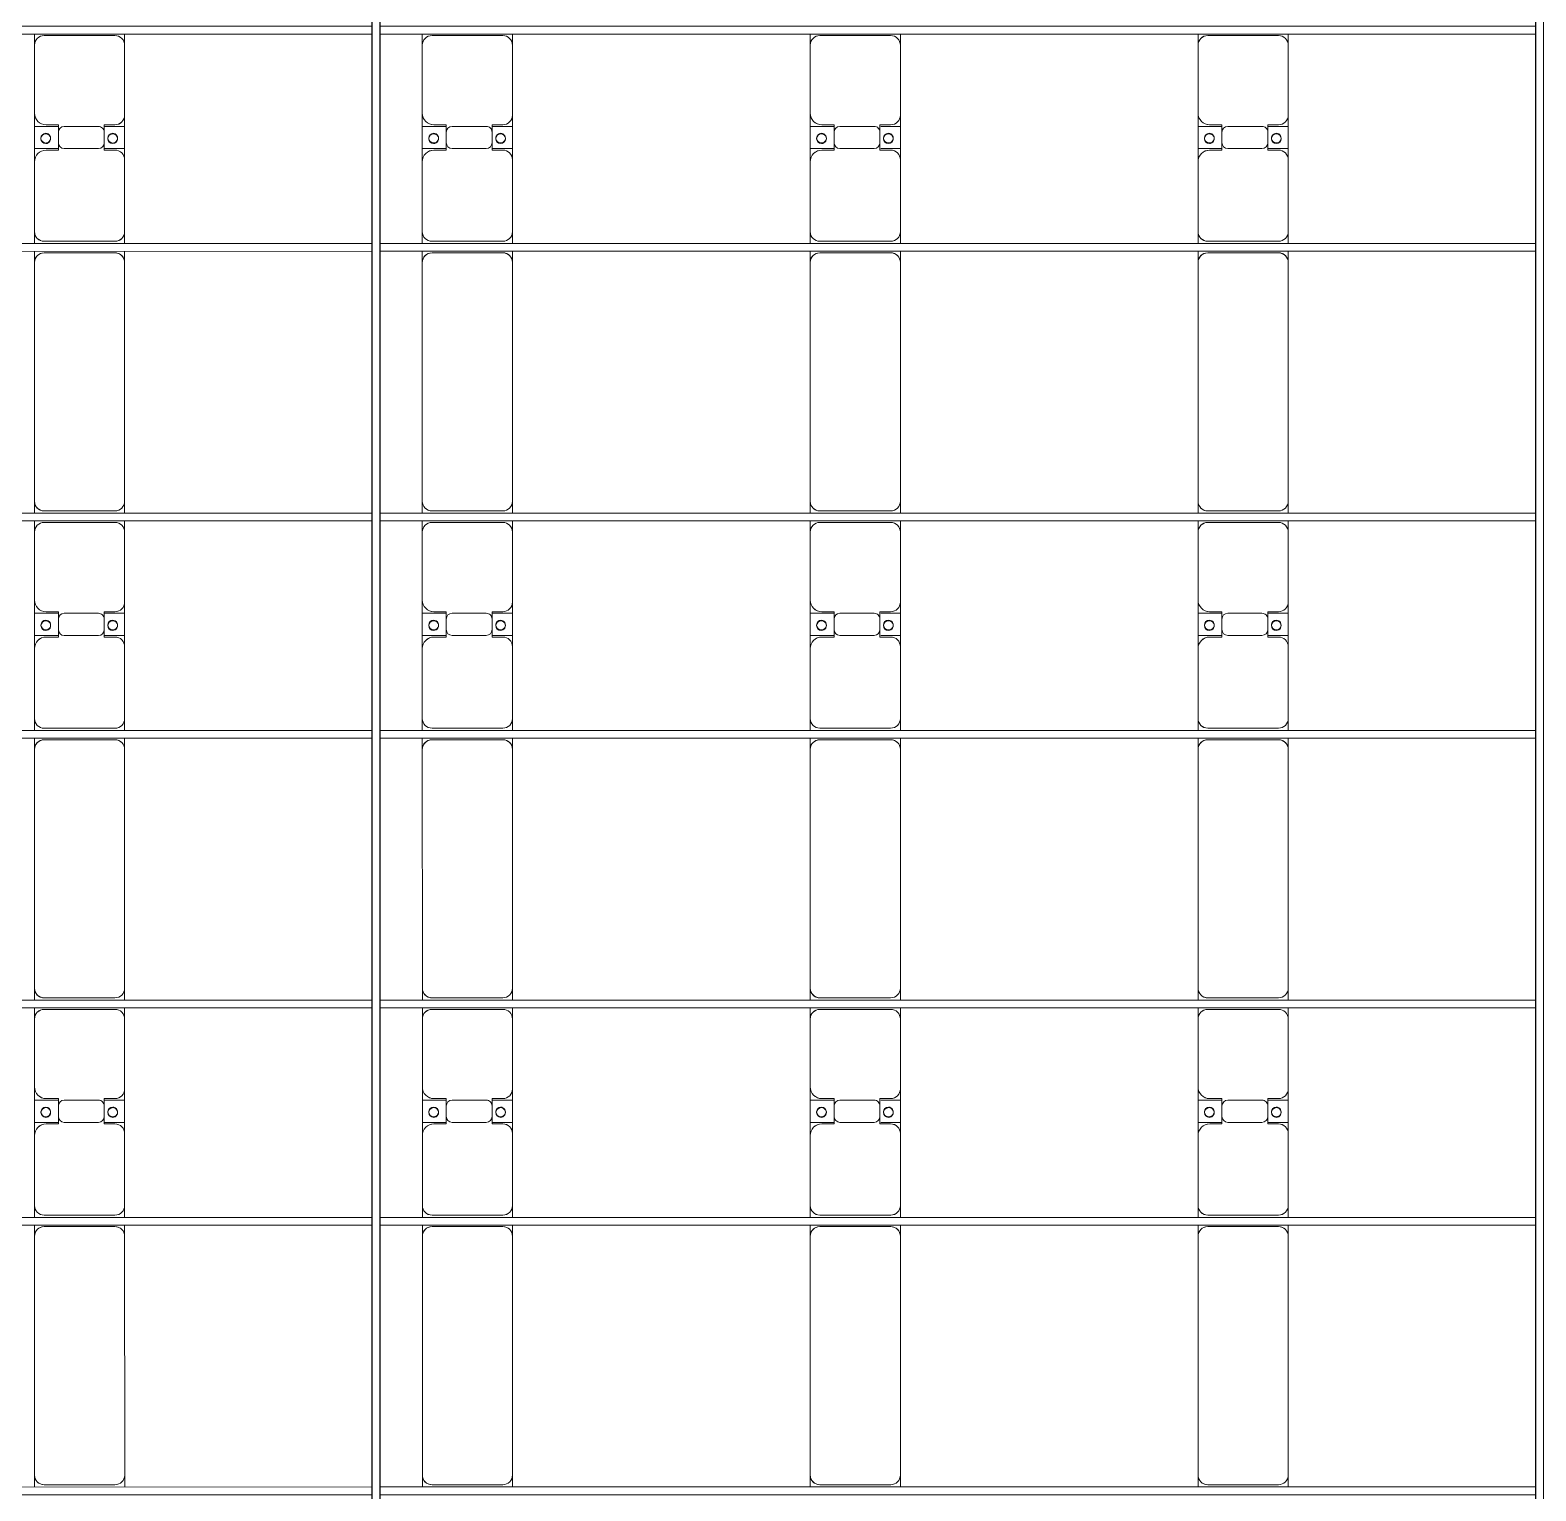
# Model space of a CAD drawing. Header units: millimetres. Extents: x -496478 to -186190, y -204059 to -87354.
# Drawn here: x -392996 to -385232, y -127423 to -119893 of the extents above; entities that cross this region are included whole.
import ezdxf

# ---------------------------------------------------------------- set-up
doc = ezdxf.new("R2010")
doc.units = ezdxf.units.MM
for name, color, linetype, lineweight in [('A-DETL-MBND', 5, 'Continuous', 9), ('A-GENM', 13, 'Continuous', 9), ('S-BEAM', 12, 'Continuous', 9)]:
    doc.layers.add(name, color=color, linetype=linetype, lineweight=lineweight)

# ---------------------------------------------------------------- blocks, each defined once
blk = doc.blocks.new('Dai phao do pin - DẢI PHAO ĐỠ PIN-V24-BỐ TRÍ KHUNG KẾT CẤU BÈ PIN 01')
at = {"layer": 'A-DETL-MBND', "color": 8}
for p, q in [((39478, 241.6), (39539.7, 241.6)), ((40770.3, 241.6), (39539.7, 241.6)), ((40770.3, 241.6), (40828, 241.6)), ((40868, 241.6), (40929.7, 241.6)), ((41289.7, 241.6), (40929.7, 241.6)), ((41289.7, 241.6), (41472.2, 241.6)), ((41357.8, 241.6), (41540.3, 241.6)), ((41357.8, 118.2), (41357.8, 241.6)), ((41472.2, 241.6), (41472.2, 118.2)), ((41890.3, 241.6), (41540.3, 241.6)), ((41890.3, 241.6), (41948, 241.6)), ((41988, 241.6), (42049.7, 241.6)), ((43280.3, 241.6), (42049.7, 241.6)), ((43280.3, 241.6), (43338, 241.6)), ((43378, 241.6), (43439.7, 241.6)), ((43799.7, 241.6), (43439.7, 241.6)), ((43799.7, 241.6), (43982.2, 241.6)), ((43867.8, 241.6), (44050.3, 241.6)), ((43867.8, 118.2), (43867.8, 241.6)), ((43982.2, 241.6), (43982.2, 118.2)), ((44400.3, 241.6), (44050.3, 241.6)), ((44400.3, 241.6), (44458, 241.6)), ((44498, 241.6), (44559.7, 241.6)), ((45790.3, 241.6), (44559.7, 241.6)), ((45790.3, 241.6), (45848, 241.6)), ((45888, 241.6), (45949.7, 241.6)), ((46309.7, 241.6), (45949.7, 241.6)), ((46309.7, 241.6), (46492.2, 241.6)), ((46377.8, 241.6), (46560.3, 241.6)), ((46377.8, 118.2), (46377.8, 241.6)), ((46492.2, 241.6), (46492.2, 118.2)), ((46910.3, 241.6), (46560.3, 241.6)), ((46910.3, 241.6), (46968, 241.6)), ((39489.7, 191.6), (39489.7, -173.4)), ((40820.3, -173.4), (40820.3, 191.6)), ((40879.7, 191.6), (40879.7, -173.4)), ((41349.7, 118.2), (41349.7, 181.6)), ((41480.3, 181.6), (41480.3, 118.2)), ((41940.3, -173.4), (41940.3, 191.6)), ((41999.7, 191.6), (41999.7, -173.4)), ((43330.3, -173.4), (43330.3, 191.6)), ((43389.7, 191.6), (43389.7, -173.4)), ((43859.7, 118.2), (43859.7, 181.6)), ((43990.3, 181.6), (43990.3, 118.2)), ((44450.3, -173.4), (44450.3, 191.6)), ((44509.7, 191.6), (44509.7, -173.4)), ((45840.3, -173.4), (45840.3, 191.6)), ((45899.7, 191.6), (45899.7, -173.4)), ((46369.7, 118.2), (46369.7, 181.6)), ((46500.3, 181.6), (46500.3, 118.2)), ((46960.3, -173.4), (46960.3, 191.6)), ((41442.2, 118.2), (41349.7, 118.2)), ((41357.8, 88.2), (41357.8, -88.2)), ((41480.3, 118.2), (41387.8, 118.2)), ((41472.2, -88.2), (41472.2, 88.2)), ((43952.2, 118.2), (43859.7, 118.2)), ((43867.8, 88.2), (43867.8, -88.2)), ((43990.3, 118.2), (43897.8, 118.2)), ((43982.2, -88.2), (43982.2, 88.2)), ((46462.2, 118.2), (46369.7, 118.2)), ((46377.8, 88.2), (46377.8, -88.2)), ((46500.3, 118.2), (46407.8, 118.2)), ((46492.2, -88.2), (46492.2, 88.2)), ((41349.7, -173.4), (41349.7, -118.2)), ((41349.7, -118.2), (41442.2, -118.2)), ((41357.8, -223.4), (41357.8, -118.2)), ((41387.8, -118.2), (41480.3, -118.2)), ((41472.2, -118.2), (41472.2, -223.4)), ((41480.3, -118.2), (41480.3, -173.4)), ((43859.7, -173.4), (43859.7, -118.2)), ((43859.7, -118.2), (43952.2, -118.2)), ((43867.8, -223.4), (43867.8, -118.2)), ((43897.8, -118.2), (43990.3, -118.2)), ((43982.2, -118.2), (43982.2, -223.4)), ((43990.3, -118.2), (43990.3, -173.4)), ((46369.7, -173.4), (46369.7, -118.2)), ((46369.7, -118.2), (46462.2, -118.2)), ((46377.8, -223.4), (46377.8, -118.2)), ((46407.8, -118.2), (46500.3, -118.2)), ((46492.2, -118.2), (46492.2, -223.4)), ((46500.3, -118.2), (46500.3, -173.4)), ((39539.7, -223.4), (39478, -223.4)), ((39539.7, -223.4), (40770.3, -223.4)), ((40828, -223.4), (40770.3, -223.4)), ((40929.7, -223.4), (40868, -223.4)), ((40929.7, -223.4), (41299.7, -223.4)), ((41472.2, -223.4), (41299.7, -223.4)), ((41530.3, -223.4), (41357.8, -223.4)), ((41530.3, -223.4), (41890.3, -223.4)), ((41948, -223.4), (41890.3, -223.4)), ((42049.7, -223.4), (41988, -223.4)), ((42049.7, -223.4), (43280.3, -223.4)), ((43338, -223.4), (43280.3, -223.4)), ((43439.7, -223.4), (43378, -223.4)), ((43439.7, -223.4), (43809.7, -223.4)), ((43982.2, -223.4), (43809.7, -223.4)), ((44040.3, -223.4), (43867.8, -223.4)), ((44040.3, -223.4), (44400.3, -223.4)), ((44458, -223.4), (44400.3, -223.4)), ((44559.7, -223.4), (44498, -223.4)), ((44559.7, -223.4), (45790.3, -223.4)), ((45848, -223.4), (45790.3, -223.4)), ((45949.7, -223.4), (45888, -223.4)), ((45949.7, -223.4), (46319.7, -223.4)), ((46492.2, -223.4), (46319.7, -223.4)), ((46550.3, -223.4), (46377.8, -223.4)), ((46550.3, -223.4), (46910.3, -223.4)), ((46968, -223.4), (46910.3, -223.4))]:
    blk.add_line(p, q, dxfattribs=at)
for centre, radius, start, end in [((39539.7, 191.6), 50, 90, 180), ((39539.7, 191.6), 50, 105, 180), ((40770.3, 191.6), 50, 0, 90), ((40770.3, 191.6), 50, 15, 90), ((40929.7, 191.6), 50, 90, 180), ((41289.7, 181.6), 60, 0, 90), ((41540.3, 181.6), 60, 90, 180), ((41890.3, 191.6), 50, 360, 90), ((42049.7, 191.6), 50, 90, 180), ((42049.7, 191.6), 50, 105, 180), ((43280.3, 191.6), 50, 0, 90), ((43280.3, 191.6), 50, 15, 90), ((43439.7, 191.6), 50, 90, 180), ((43799.7, 181.6), 60, 360, 90), ((44050.3, 181.6), 60, 90, 180), ((44400.3, 191.6), 50, 360, 90), ((44559.7, 191.6), 50, 90, 180), ((44559.7, 191.6), 50, 105, 180), ((45790.3, 191.6), 50, 0, 90), ((45790.3, 191.6), 50, 15, 90), ((45949.7, 191.6), 50, 90, 180), ((46309.7, 181.6), 60, 0, 90), ((46560.3, 181.6), 60, 90, 180), ((46910.3, 191.6), 50, 360, 90), ((40929.7, 191.6), 50, 135, 180), ((41289.7, 181.6), 60, 0, 45), ((41408.6, 183.2), 25, 0, 180), ((41408.6, 183.2), 25, 180, 0), ((41411.4, 183.2), 25, 0, 180), ((41411.4, 183.2), 25, 180, 360), ((41411.4, 183.2), 25, 180, 195), ((41540.3, 181.6), 60, 135, 180), ((41890.3, 191.6), 50, 360, 45), ((43439.7, 191.6), 50, 135, 180), ((43799.7, 181.6), 60, 360, 45), ((43918.6, 183.2), 25, 0, 180), ((43918.6, 183.2), 25, 180, 0), ((43921.4, 183.2), 25, 0, 180), ((43921.4, 183.2), 25, 180, 0), ((43921.4, 183.2), 25, 180, 195), ((44050.3, 181.6), 60, 135, 180), ((44400.3, 191.6), 50, 360, 45), ((45949.7, 191.6), 50, 135, 180), ((46309.7, 181.6), 60, 0, 45), ((46428.6, 183.2), 25, 0, 180), ((46428.6, 183.2), 25, 180, 0), ((46431.4, 183.2), 25, 0, 180), ((46431.4, 183.2), 25, 180, 0), ((46431.4, 183.2), 25, 180, 195), ((46560.3, 181.6), 60, 135, 180), ((46910.3, 191.6), 50, 360, 45), ((41387.8, 88.2), 30, 90, 180), ((41442.2, 88.2), 30, 0, 90), ((43897.8, 88.2), 30, 90, 180), ((43952.2, 88.2), 30, 360, 90), ((46407.8, 88.2), 30, 90, 180), ((46462.2, 88.2), 30, 360, 90), ((41387.8, -88.2), 30, 180, 270), ((41408.6, -161.8), 25, 0, 180), ((41411.4, -161.8), 25, 0, 180), ((41411.4, -161.8), 25, 120, 180), ((41411.4, -161.8), 25, 75, 105), ((41408.6, -161.8), 25, 75, 90), ((41408.6, -161.8), 25, 30, 45), ((41442.2, -88.2), 30, 270, 0), ((43897.8, -88.2), 30, 180, 270), ((43918.6, -161.8), 25, 0, 180), ((43921.4, -161.8), 25, 0, 180), ((43921.4, -161.8), 25, 120, 180), ((43921.4, -161.8), 25, 75, 105), ((43918.6, -161.8), 25, 75, 90), ((43918.6, -161.8), 25, 33.08688, 45), ((43952.2, -88.2), 30, 270, 0), ((46407.8, -88.2), 30, 180, 270), ((46428.6, -161.8), 25, 0, 180), ((46431.4, -161.8), 25, 0, 180), ((46431.4, -161.8), 25, 120, 180), ((46431.4, -161.8), 25, 75, 105), ((46428.6, -161.8), 25, 75, 90), ((46428.6, -161.8), 25, 30, 45), ((46462.2, -88.2), 30, 270, 0), ((39539.7, -173.4), 50, 180, 270), ((39539.7, -173.4), 50, 180, 270), ((40770.3, -173.4), 50, 270, 0), ((40770.3, -173.4), 50, 285, 0), ((40929.7, -173.4), 50, 180, 270), ((40929.7, -173.4), 50, 180, 225), ((41299.7, -173.4), 50, 270, 360), ((41299.7, -173.4), 50, 315, 360), ((41408.6, -161.8), 25, 180, 0), ((41411.4, -161.8), 25, 180, 0), ((41408.6, -161.8), 25, 0, 15), ((41530.3, -173.4), 50, 180, 270), ((41530.3, -173.4), 50, 180, 225), ((41890.3, -173.4), 50, 270, 0), ((41890.3, -173.4), 50, 315, 0), ((42049.7, -173.4), 50, 180, 270), ((42049.7, -173.4), 50, 180, 270), ((43280.3, -173.4), 50, 270, 360), ((43280.3, -173.4), 50, 285, 0), ((43439.7, -173.4), 50, 180, 270), ((43439.7, -173.4), 50, 180, 225), ((43809.7, -173.4), 50, 270, 0), ((43809.7, -173.4), 50, 315, 0), ((43918.6, -161.8), 25, 180, 0), ((43921.4, -161.8), 25, 180, 0), ((43918.6, -161.8), 25, 0, 15), ((44040.3, -173.4), 50, 180, 270), ((44040.3, -173.4), 50, 180, 225), ((44400.3, -173.4), 50, 270, 0), ((44400.3, -173.4), 50, 315, 360), ((44559.7, -173.4), 50, 180, 270), ((44559.7, -173.4), 50, 180, 270), ((45790.3, -173.4), 50, 270, 0), ((45790.3, -173.4), 50, 285, 0), ((45949.7, -173.4), 50, 180, 270), ((45949.7, -173.4), 50, 180, 225), ((46319.7, -173.4), 50, 270, 0), ((46319.7, -173.4), 50, 315, 0), ((46428.6, -161.8), 25, 180, 360), ((46431.4, -161.8), 25, 180, 0), ((46428.6, -161.8), 25, 0, 15), ((46550.3, -173.4), 50, 180, 270), ((46550.3, -173.4), 50, 180, 225), ((46910.3, -173.4), 50, 270, 0), ((46910.3, -173.4), 50, 315, 0)]:
    blk.add_arc(centre, radius, start, end, dxfattribs=at)
blk = doc.blocks.new('Dai phao do pin - DẢI PHAO ĐỠ PIN-V25-BỐ TRÍ KHUNG KẾT CẤU BÈ PIN 01')
at = {"layer": 'A-DETL-MBND', "color": 8}
for p, q in [((39478, 241.6), (39539.7, 241.6)), ((40770.3, 241.6), (39539.7, 241.6)), ((40770.3, 241.6), (40828, 241.6)), ((40868, 241.6), (40929.7, 241.6)), ((41289.7, 241.6), (40929.7, 241.6)), ((41289.7, 241.6), (41472.2, 241.6)), ((41357.8, 241.6), (41540.3, 241.6)), ((41357.8, 118.2), (41357.8, 241.6)), ((41472.2, 241.6), (41472.2, 118.2)), ((41890.3, 241.6), (41540.3, 241.6)), ((41890.3, 241.6), (41948, 241.6)), ((41988, 241.6), (42049.7, 241.6)), ((43280.3, 241.6), (42049.7, 241.6)), ((43280.3, 241.6), (43338, 241.6)), ((43378, 241.6), (43439.7, 241.6)), ((43799.7, 241.6), (43439.7, 241.6)), ((43799.7, 241.6), (43982.2, 241.6)), ((43867.8, 241.6), (44050.3, 241.6)), ((43867.8, 118.2), (43867.8, 241.6)), ((43982.2, 241.6), (43982.2, 118.2)), ((44400.3, 241.6), (44050.3, 241.6)), ((44400.3, 241.6), (44458, 241.6)), ((44498, 241.6), (44559.7, 241.6)), ((45790.3, 241.6), (44559.7, 241.6)), ((45790.3, 241.6), (45848, 241.6)), ((45888, 241.6), (45949.7, 241.6)), ((46309.7, 241.6), (45949.7, 241.6)), ((46309.7, 241.6), (46492.2, 241.6)), ((46377.8, 241.6), (46560.3, 241.6)), ((46377.8, 118.2), (46377.8, 241.6)), ((46492.2, 241.6), (46492.2, 118.2)), ((46910.3, 241.6), (46560.3, 241.6)), ((46910.3, 241.6), (46968, 241.6)), ((39489.7, 191.6), (39489.7, -173.4)), ((40820.3, -173.4), (40820.3, 191.6)), ((40879.7, 191.6), (40879.7, -173.4)), ((41349.7, 118.2), (41349.7, 181.6)), ((41480.3, 181.6), (41480.3, 118.2)), ((41940.3, -173.4), (41940.3, 191.6)), ((41999.7, 191.6), (41999.7, -173.4)), ((43330.3, -173.4), (43330.3, 191.6)), ((43389.7, 191.6), (43389.7, -173.4)), ((43859.7, 118.2), (43859.7, 181.6)), ((43990.3, 181.6), (43990.3, 118.2)), ((44450.3, -173.4), (44450.3, 191.6)), ((44509.7, 191.6), (44509.7, -173.4)), ((45840.3, -173.4), (45840.3, 191.6)), ((45899.7, 191.6), (45899.7, -173.4)), ((46369.7, 118.2), (46369.7, 181.6)), ((46500.3, 181.6), (46500.3, 118.2)), ((46960.3, -173.4), (46960.3, 191.6)), ((41442.2, 118.2), (41349.7, 118.2)), ((41357.8, 88.2), (41357.8, -88.2)), ((41480.3, 118.2), (41387.8, 118.2)), ((41472.2, -88.2), (41472.2, 88.2)), ((43952.2, 118.2), (43859.7, 118.2)), ((43867.8, 88.2), (43867.8, -88.2)), ((43990.3, 118.2), (43897.8, 118.2)), ((43982.2, -88.2), (43982.2, 88.2)), ((46462.2, 118.2), (46369.7, 118.2)), ((46377.8, 88.2), (46377.8, -88.2)), ((46500.3, 118.2), (46407.8, 118.2)), ((46492.2, -88.2), (46492.2, 88.2)), ((41349.7, -173.4), (41349.7, -118.2)), ((41349.7, -118.2), (41442.2, -118.2)), ((41357.8, -223.4), (41357.8, -118.2)), ((41387.8, -118.2), (41480.3, -118.2)), ((41472.2, -118.2), (41472.2, -223.4)), ((41480.3, -118.2), (41480.3, -173.4)), ((43859.7, -173.4), (43859.7, -118.2)), ((43859.7, -118.2), (43952.2, -118.2)), ((43867.8, -223.4), (43867.8, -118.2)), ((43897.8, -118.2), (43990.3, -118.2)), ((43982.2, -118.2), (43982.2, -223.4)), ((43990.3, -118.2), (43990.3, -173.4)), ((46369.7, -173.4), (46369.7, -118.2)), ((46369.7, -118.2), (46462.2, -118.2)), ((46377.8, -223.4), (46377.8, -118.2)), ((46407.8, -118.2), (46500.3, -118.2)), ((46492.2, -118.2), (46492.2, -223.4)), ((46500.3, -118.2), (46500.3, -173.4)), ((39539.7, -223.4), (39478, -223.4)), ((39539.7, -223.4), (40770.3, -223.4)), ((40828, -223.4), (40770.3, -223.4)), ((40929.7, -223.4), (40868, -223.4)), ((40929.7, -223.4), (41299.7, -223.4)), ((41472.2, -223.4), (41299.7, -223.4)), ((41530.3, -223.4), (41357.8, -223.4)), ((41530.3, -223.4), (41890.3, -223.4)), ((41948, -223.4), (41890.3, -223.4)), ((42049.7, -223.4), (41988, -223.4)), ((42049.7, -223.4), (43280.3, -223.4)), ((43338, -223.4), (43280.3, -223.4)), ((43439.7, -223.4), (43378, -223.4)), ((43439.7, -223.4), (43809.7, -223.4)), ((43982.2, -223.4), (43809.7, -223.4)), ((44040.3, -223.4), (43867.8, -223.4)), ((44040.3, -223.4), (44400.3, -223.4)), ((44458, -223.4), (44400.3, -223.4)), ((44559.7, -223.4), (44498, -223.4)), ((44559.7, -223.4), (45790.3, -223.4)), ((45848, -223.4), (45790.3, -223.4)), ((45949.7, -223.4), (45888, -223.4)), ((45949.7, -223.4), (46319.7, -223.4)), ((46492.2, -223.4), (46319.7, -223.4)), ((46550.3, -223.4), (46377.8, -223.4)), ((46550.3, -223.4), (46910.3, -223.4)), ((46968, -223.4), (46910.3, -223.4))]:
    blk.add_line(p, q, dxfattribs=at)
for centre, radius, start, end in [((39539.7, 191.6), 50, 90, 180), ((39539.7, 191.6), 50, 105, 180), ((40770.3, 191.6), 50, 0, 90), ((40770.3, 191.6), 50, 15, 90), ((40929.7, 191.6), 50, 90, 180), ((41289.7, 181.6), 60, 0, 90), ((41540.3, 181.6), 60, 90, 180), ((41890.3, 191.6), 50, 360, 90), ((42049.7, 191.6), 50, 90, 180), ((42049.7, 191.6), 50, 105, 180), ((43280.3, 191.6), 50, 0, 90), ((43280.3, 191.6), 50, 15, 90), ((43439.7, 191.6), 50, 90, 180), ((43799.7, 181.6), 60, 360, 90), ((44050.3, 181.6), 60, 90, 180), ((44400.3, 191.6), 50, 360, 90), ((44559.7, 191.6), 50, 90, 180), ((44559.7, 191.6), 50, 105, 180), ((45790.3, 191.6), 50, 0, 90), ((45790.3, 191.6), 50, 15, 90), ((45949.7, 191.6), 50, 90, 180), ((46309.7, 181.6), 60, 0, 90), ((46560.3, 181.6), 60, 90, 180), ((46910.3, 191.6), 50, 360, 90), ((40929.7, 191.6), 50, 135, 180), ((41289.7, 181.6), 60, 0, 45), ((41408.6, 183.2), 25, 0, 180), ((41408.6, 183.2), 25, 180, 0), ((41411.4, 183.2), 25, 0, 180), ((41411.4, 183.2), 25, 180, 360), ((41411.4, 183.2), 25, 180, 195), ((41540.3, 181.6), 60, 135, 180), ((41890.3, 191.6), 50, 360, 45), ((43439.7, 191.6), 50, 135, 180), ((43799.7, 181.6), 60, 360, 45), ((43918.6, 183.2), 25, 0, 180), ((43918.6, 183.2), 25, 180, 0), ((43921.4, 183.2), 25, 0, 180), ((43921.4, 183.2), 25, 180, 0), ((43921.4, 183.2), 25, 180, 195), ((44050.3, 181.6), 60, 135, 180), ((44400.3, 191.6), 50, 360, 45), ((45949.7, 191.6), 50, 135, 180), ((46309.7, 181.6), 60, 0, 45), ((46428.6, 183.2), 25, 0, 180), ((46428.6, 183.2), 25, 180, 0), ((46431.4, 183.2), 25, 0, 180), ((46431.4, 183.2), 25, 180, 0), ((46431.4, 183.2), 25, 180, 195), ((46560.3, 181.6), 60, 135, 180), ((46910.3, 191.6), 50, 360, 45), ((41387.8, 88.2), 30, 90, 180), ((41442.2, 88.2), 30, 0, 90), ((43897.8, 88.2), 30, 90, 180), ((43952.2, 88.2), 30, 360, 90), ((46407.8, 88.2), 30, 90, 180), ((46462.2, 88.2), 30, 360, 90), ((41387.8, -88.2), 30, 180, 270), ((41408.6, -161.8), 25, 0, 180), ((41411.4, -161.8), 25, 0, 180), ((41411.4, -161.8), 25, 120, 180), ((41411.4, -161.8), 25, 75, 105), ((41408.6, -161.8), 25, 75, 90), ((41408.6, -161.8), 25, 30, 45), ((41442.2, -88.2), 30, 270, 0), ((43897.8, -88.2), 30, 180, 270), ((43918.6, -161.8), 25, 0, 180), ((43921.4, -161.8), 25, 0, 180), ((43921.4, -161.8), 25, 120, 180), ((43921.4, -161.8), 25, 75, 105), ((43918.6, -161.8), 25, 75, 90), ((43918.6, -161.8), 25, 33.18686, 45), ((43952.2, -88.2), 30, 270, 0), ((46407.8, -88.2), 30, 180, 270), ((46428.6, -161.8), 25, 0, 180), ((46431.4, -161.8), 25, 0, 180), ((46431.4, -161.8), 25, 120, 180), ((46431.4, -161.8), 25, 75, 105), ((46428.6, -161.8), 25, 75, 90), ((46428.6, -161.8), 25, 30, 45), ((46462.2, -88.2), 30, 270, 0), ((39539.7, -173.4), 50, 180, 270), ((39539.7, -173.4), 50, 180, 270), ((40770.3, -173.4), 50, 270, 0), ((40770.3, -173.4), 50, 285, 0), ((40929.7, -173.4), 50, 180, 270), ((40929.7, -173.4), 50, 180, 225), ((41299.7, -173.4), 50, 270, 360), ((41299.7, -173.4), 50, 315, 360), ((41408.6, -161.8), 25, 180, 0), ((41411.4, -161.8), 25, 180, 0), ((41408.6, -161.8), 25, 0, 15), ((41530.3, -173.4), 50, 180, 270), ((41530.3, -173.4), 50, 180, 225), ((41890.3, -173.4), 50, 270, 0), ((41890.3, -173.4), 50, 315, 0), ((42049.7, -173.4), 50, 180, 270), ((42049.7, -173.4), 50, 180, 270), ((43280.3, -173.4), 50, 270, 360), ((43280.3, -173.4), 50, 285, 0), ((43439.7, -173.4), 50, 180, 270), ((43439.7, -173.4), 50, 180, 225), ((43809.7, -173.4), 50, 270, 0), ((43809.7, -173.4), 50, 315, 0), ((43918.6, -161.8), 25, 180, 0), ((43921.4, -161.8), 25, 180, 0), ((43918.6, -161.8), 25, 0, 15), ((44040.3, -173.4), 50, 180, 270), ((44040.3, -173.4), 50, 180, 225), ((44400.3, -173.4), 50, 270, 0), ((44400.3, -173.4), 50, 315, 360), ((44559.7, -173.4), 50, 180, 270), ((44559.7, -173.4), 50, 180, 270), ((45790.3, -173.4), 50, 270, 0), ((45790.3, -173.4), 50, 285, 0), ((45949.7, -173.4), 50, 180, 270), ((45949.7, -173.4), 50, 180, 225), ((46319.7, -173.4), 50, 270, 0), ((46319.7, -173.4), 50, 315, 0), ((46428.6, -161.8), 25, 180, 360), ((46431.4, -161.8), 25, 180, 0), ((46428.6, -161.8), 25, 0, 15), ((46550.3, -173.4), 50, 180, 270), ((46550.3, -173.4), 50, 180, 225), ((46910.3, -173.4), 50, 270, 0), ((46910.3, -173.4), 50, 315, 0)]:
    blk.add_arc(centre, radius, start, end, dxfattribs=at)
blk = doc.blocks.new('Dai phao do pin - DẢI PHAO ĐỠ PIN-V26-BỐ TRÍ KHUNG KẾT CẤU BÈ PIN 01')
at = {"layer": 'A-DETL-MBND', "color": 8}
for p, q in [((39478, 241.6), (39539.7, 241.6)), ((40770.3, 241.6), (39539.7, 241.6)), ((40770.3, 241.6), (40828, 241.6)), ((40868, 241.6), (40929.7, 241.6)), ((41289.7, 241.6), (40929.7, 241.6)), ((41289.7, 241.6), (41472.2, 241.6)), ((41357.8, 241.6), (41540.3, 241.6)), ((41357.8, 118.2), (41357.8, 241.6)), ((41472.2, 241.6), (41472.2, 118.2)), ((41890.3, 241.6), (41540.3, 241.6)), ((41890.3, 241.6), (41948, 241.6)), ((41988, 241.6), (42049.7, 241.6)), ((43280.3, 241.6), (42049.7, 241.6)), ((43280.3, 241.6), (43338, 241.6)), ((43378, 241.6), (43439.7, 241.6)), ((43799.7, 241.6), (43439.7, 241.6)), ((43799.7, 241.6), (43982.2, 241.6)), ((43867.8, 241.6), (44050.3, 241.6)), ((43867.8, 118.2), (43867.8, 241.6)), ((43982.2, 241.6), (43982.2, 118.2)), ((44400.3, 241.6), (44050.3, 241.6)), ((44400.3, 241.6), (44458, 241.6)), ((44498, 241.6), (44559.7, 241.6)), ((45790.3, 241.6), (44559.7, 241.6)), ((45790.3, 241.6), (45848, 241.6)), ((45888, 241.6), (45949.7, 241.6)), ((46309.7, 241.6), (45949.7, 241.6)), ((46309.7, 241.6), (46492.2, 241.6)), ((46377.8, 241.6), (46560.3, 241.6)), ((46377.8, 118.2), (46377.8, 241.6)), ((46492.2, 241.6), (46492.2, 118.2)), ((46910.3, 241.6), (46560.3, 241.6)), ((46910.3, 241.6), (46968, 241.6)), ((39489.7, 191.6), (39489.7, -173.4)), ((40820.3, -173.4), (40820.3, 191.6)), ((40879.7, 191.6), (40879.7, -173.4)), ((41349.7, 118.2), (41349.7, 181.6)), ((41480.3, 181.6), (41480.3, 118.2)), ((41940.3, -173.4), (41940.3, 191.6)), ((41999.7, 191.6), (41999.7, -173.4)), ((43330.3, -173.4), (43330.3, 191.6)), ((43389.7, 191.6), (43389.7, -173.4)), ((43859.7, 118.2), (43859.7, 181.6)), ((43990.3, 181.6), (43990.3, 118.2)), ((44450.3, -173.4), (44450.3, 191.6)), ((44509.7, 191.6), (44509.7, -173.4)), ((45840.3, -173.4), (45840.3, 191.6)), ((45899.7, 191.6), (45899.7, -173.4)), ((46369.7, 118.2), (46369.7, 181.6)), ((46500.3, 181.6), (46500.3, 118.2)), ((46960.3, -173.4), (46960.3, 191.6)), ((41442.2, 118.2), (41349.7, 118.2)), ((41357.8, 88.2), (41357.8, -88.2)), ((41480.3, 118.2), (41387.8, 118.2)), ((41472.2, -88.2), (41472.2, 88.2)), ((43952.2, 118.2), (43859.7, 118.2)), ((43867.8, 88.2), (43867.8, -88.2)), ((43990.3, 118.2), (43897.8, 118.2)), ((43982.2, -88.2), (43982.2, 88.2)), ((46462.2, 118.2), (46369.7, 118.2)), ((46377.8, 88.2), (46377.8, -88.2)), ((46500.3, 118.2), (46407.8, 118.2)), ((46492.2, -88.2), (46492.2, 88.2)), ((41349.7, -173.4), (41349.7, -118.2)), ((41349.7, -118.2), (41442.2, -118.2)), ((41357.8, -223.4), (41357.8, -122.5)), ((41387.8, -118.2), (41480.3, -118.2)), ((41472.2, -122.5), (41472.2, -223.4)), ((41480.3, -118.2), (41480.3, -173.4)), ((43859.7, -173.4), (43859.7, -118.2)), ((43859.7, -118.2), (43952.2, -118.2)), ((43867.8, -223.4), (43867.8, -122.5)), ((43897.8, -118.2), (43990.3, -118.2)), ((43982.2, -122.5), (43982.2, -223.4)), ((43990.3, -118.2), (43990.3, -173.4)), ((46369.7, -173.4), (46369.7, -118.2)), ((46369.7, -118.2), (46462.2, -118.2)), ((46377.8, -223.4), (46377.8, -122.5)), ((46407.8, -118.2), (46500.3, -118.2)), ((46492.2, -122.5), (46492.2, -223.4)), ((46500.3, -118.2), (46500.3, -173.4)), ((39539.7, -223.4), (39478, -223.4)), ((39539.7, -223.4), (40770.3, -223.4)), ((40828, -223.4), (40770.3, -223.4)), ((40929.7, -223.4), (40868, -223.4)), ((40929.7, -223.4), (41299.7, -223.4)), ((41472.2, -223.4), (41299.7, -223.4)), ((41530.3, -223.4), (41357.8, -223.4)), ((41530.3, -223.4), (41890.3, -223.4)), ((41948, -223.4), (41890.3, -223.4)), ((42049.7, -223.4), (41988, -223.4)), ((42049.7, -223.4), (43280.3, -223.4)), ((43338, -223.4), (43280.3, -223.4)), ((43439.7, -223.4), (43378, -223.4)), ((43439.7, -223.4), (43809.7, -223.4)), ((43982.2, -223.4), (43809.7, -223.4)), ((44040.3, -223.4), (43867.8, -223.4)), ((44040.3, -223.4), (44400.3, -223.4)), ((44458, -223.4), (44400.3, -223.4)), ((44559.7, -223.4), (44498, -223.4)), ((44559.7, -223.4), (45790.3, -223.4)), ((45848, -223.4), (45790.3, -223.4)), ((45949.7, -223.4), (45888, -223.4)), ((45949.7, -223.4), (46319.7, -223.4)), ((46492.2, -223.4), (46319.7, -223.4)), ((46550.3, -223.4), (46377.8, -223.4)), ((46550.3, -223.4), (46910.3, -223.4)), ((46968, -223.4), (46910.3, -223.4))]:
    blk.add_line(p, q, dxfattribs=at)
for centre, radius, start, end in [((39539.7, 191.6), 50, 90, 180), ((39539.7, 191.6), 50, 105, 180), ((40770.3, 191.6), 50, 0, 90), ((40770.3, 191.6), 50, 15, 90), ((40929.7, 191.6), 50, 90, 180), ((41289.7, 181.6), 60, 0, 90), ((41540.3, 181.6), 60, 90, 180), ((41890.3, 191.6), 50, 360, 90), ((42049.7, 191.6), 50, 90, 180), ((42049.7, 191.6), 50, 105, 180), ((43280.3, 191.6), 50, 0, 90), ((43280.3, 191.6), 50, 15, 90), ((43439.7, 191.6), 50, 90, 180), ((43799.7, 181.6), 60, 360, 90), ((44050.3, 181.6), 60, 90, 180), ((44400.3, 191.6), 50, 360, 90), ((44559.7, 191.6), 50, 90, 180), ((44559.7, 191.6), 50, 105, 180), ((45790.3, 191.6), 50, 0, 90), ((45790.3, 191.6), 50, 15, 90), ((45949.7, 191.6), 50, 90, 180), ((46309.7, 181.6), 60, 0, 90), ((46560.3, 181.6), 60, 90, 180), ((46910.3, 191.6), 50, 360, 90), ((40929.7, 191.6), 50, 135, 180), ((41289.7, 181.6), 60, 0, 45), ((41408.6, 183.2), 25, 0, 180), ((41408.6, 183.2), 25, 180, 0), ((41411.4, 183.2), 25, 0, 180), ((41411.4, 183.2), 25, 180, 360), ((41411.4, 183.2), 25, 180, 195), ((41540.3, 181.6), 60, 135, 180), ((41890.3, 191.6), 50, 360, 45), ((43439.7, 191.6), 50, 135, 180), ((43799.7, 181.6), 60, 360, 45), ((43918.6, 183.2), 25, 0, 180), ((43918.6, 183.2), 25, 180, 0), ((43921.4, 183.2), 25, 0, 180), ((43921.4, 183.2), 25, 180, 0), ((43921.4, 183.2), 25, 180, 195), ((44050.3, 181.6), 60, 135, 180), ((44400.3, 191.6), 50, 360, 45), ((45949.7, 191.6), 50, 135, 180), ((46309.7, 181.6), 60, 0, 45), ((46428.6, 183.2), 25, 0, 180), ((46428.6, 183.2), 25, 180, 0), ((46431.4, 183.2), 25, 0, 180), ((46431.4, 183.2), 25, 180, 0), ((46431.4, 183.2), 25, 180, 195), ((46560.3, 181.6), 60, 135, 180), ((46910.3, 191.6), 50, 360, 45), ((41387.8, 88.2), 30, 90, 180), ((41442.2, 88.2), 30, 0, 90), ((43897.8, 88.2), 30, 90, 180), ((43952.2, 88.2), 30, 360, 90), ((46407.8, 88.2), 30, 90, 180), ((46462.2, 88.2), 30, 360, 90), ((41387.8, -88.2), 30, 180, 270), ((41408.6, -161.8), 25, 0, 180), ((41411.4, -161.8), 25, 0, 180), ((41411.4, -161.8), 25, 120, 180), ((41411.4, -161.8), 25, 75, 105), ((41408.6, -161.8), 25, 75, 90), ((41408.6, -161.8), 25, 30, 45), ((41442.2, -88.2), 30, 270, 0), ((43897.8, -88.2), 30, 180, 270), ((43918.6, -161.8), 25, 0, 180), ((43921.4, -161.8), 25, 0, 180), ((43921.4, -161.8), 25, 120, 180), ((43921.4, -161.8), 25, 75, 105), ((43918.6, -161.8), 25, 75, 90), ((43918.6, -161.8), 25, 33.28684, 45), ((43952.2, -88.2), 30, 270, 0), ((46407.8, -88.2), 30, 180, 270), ((46428.6, -161.8), 25, 0, 180), ((46431.4, -161.8), 25, 0, 180), ((46431.4, -161.8), 25, 120, 180), ((46431.4, -161.8), 25, 75, 105), ((46428.6, -161.8), 25, 75, 90), ((46428.6, -161.8), 25, 30, 45), ((46462.2, -88.2), 30, 270, 0), ((39539.7, -173.4), 50, 180, 270), ((39539.7, -173.4), 50, 180, 270), ((40770.3, -173.4), 50, 270, 0), ((40770.3, -173.4), 50, 285, 0), ((40929.7, -173.4), 50, 180, 270), ((40929.7, -173.4), 50, 180, 225), ((41299.7, -173.4), 50, 270, 360), ((41299.7, -173.4), 50, 315, 360), ((41408.6, -161.8), 25, 180, 0), ((41411.4, -161.8), 25, 180, 0), ((41408.6, -161.8), 25, 0, 15), ((41530.3, -173.4), 50, 180, 270), ((41530.3, -173.4), 50, 180, 225), ((41890.3, -173.4), 50, 270, 0), ((41890.3, -173.4), 50, 315, 0), ((42049.7, -173.4), 50, 180, 270), ((42049.7, -173.4), 50, 180, 270), ((43280.3, -173.4), 50, 270, 360), ((43280.3, -173.4), 50, 285, 0), ((43439.7, -173.4), 50, 180, 270), ((43439.7, -173.4), 50, 180, 225), ((43809.7, -173.4), 50, 270, 0), ((43809.7, -173.4), 50, 315, 0), ((43918.6, -161.8), 25, 180, 0), ((43921.4, -161.8), 25, 180, 0), ((43918.6, -161.8), 25, 0, 15), ((44040.3, -173.4), 50, 180, 270), ((44040.3, -173.4), 50, 180, 225), ((44400.3, -173.4), 50, 270, 0), ((44400.3, -173.4), 50, 315, 360), ((44559.7, -173.4), 50, 180, 270), ((44559.7, -173.4), 50, 180, 270), ((45790.3, -173.4), 50, 270, 0), ((45790.3, -173.4), 50, 285, 0), ((45949.7, -173.4), 50, 180, 270), ((45949.7, -173.4), 50, 180, 225), ((46319.7, -173.4), 50, 270, 0), ((46319.7, -173.4), 50, 315, 0), ((46428.6, -161.8), 25, 180, 360), ((46431.4, -161.8), 25, 180, 0), ((46428.6, -161.8), 25, 0, 15), ((46550.3, -173.4), 50, 180, 270), ((46550.3, -173.4), 50, 180, 225), ((46910.3, -173.4), 50, 270, 0), ((46910.3, -173.4), 50, 315, 0)]:
    blk.add_arc(centre, radius, start, end, dxfattribs=at)
blk = doc.blocks.new('Dai phao do pin - DẢI PHAO ĐỠ PIN-V27-BỐ TRÍ KHUNG KẾT CẤU BÈ PIN 01')
at = {"layer": 'A-DETL-MBND', "color": 8}
for p, q in [((39478, 241.6), (39539.7, 241.6)), ((40770.3, 241.6), (39539.7, 241.6)), ((40770.3, 241.6), (40828, 241.6)), ((40868, 241.6), (40929.7, 241.6)), ((41289.7, 241.6), (40929.7, 241.6)), ((41289.7, 241.6), (41472.2, 241.6)), ((41357.8, 241.6), (41540.3, 241.6)), ((41357.8, 118.2), (41357.8, 241.6)), ((41472.2, 241.6), (41472.2, 118.2)), ((41890.3, 241.6), (41540.3, 241.6)), ((41890.3, 241.6), (41948, 241.6)), ((41988, 241.6), (42049.7, 241.6)), ((43280.3, 241.6), (42049.7, 241.6)), ((43280.3, 241.6), (43338, 241.6)), ((43378, 241.6), (43439.7, 241.6)), ((43799.7, 241.6), (43439.7, 241.6)), ((43799.7, 241.6), (43982.2, 241.6)), ((43867.8, 241.6), (44050.3, 241.6)), ((43867.8, 118.2), (43867.8, 241.6)), ((43982.2, 241.6), (43982.2, 118.2)), ((44400.3, 241.6), (44050.3, 241.6)), ((44400.3, 241.6), (44458, 241.6)), ((44498, 241.6), (44559.7, 241.6)), ((45790.3, 241.6), (44559.7, 241.6)), ((45790.3, 241.6), (45848, 241.6)), ((45888, 241.6), (45949.7, 241.6)), ((46309.7, 241.6), (45949.7, 241.6)), ((46309.7, 241.6), (46492.2, 241.6)), ((46377.8, 241.6), (46560.3, 241.6)), ((46377.8, 118.2), (46377.8, 241.6)), ((46492.2, 241.6), (46492.2, 118.2)), ((46910.3, 241.6), (46560.3, 241.6)), ((46910.3, 241.6), (46968, 241.6)), ((39489.7, 191.6), (39489.7, -173.4)), ((40820.3, -173.4), (40820.3, 191.6)), ((40879.7, 191.6), (40879.7, -173.4)), ((41349.7, 118.2), (41349.7, 181.6)), ((41480.3, 181.6), (41480.3, 118.2)), ((41940.3, -173.4), (41940.3, 191.6)), ((41999.7, 191.6), (41999.7, -173.4)), ((43330.3, -173.4), (43330.3, 191.6)), ((43389.7, 191.6), (43389.7, -173.4)), ((43859.7, 118.2), (43859.7, 181.6)), ((43990.3, 181.6), (43990.3, 118.2)), ((44450.3, -173.4), (44450.3, 191.6)), ((44509.7, 191.6), (44509.7, -173.4)), ((45840.3, -173.4), (45840.3, 191.6)), ((45899.7, 191.6), (45899.7, -173.4)), ((46369.7, 118.2), (46369.7, 181.6)), ((46500.3, 181.6), (46500.3, 118.2)), ((46960.3, -173.4), (46960.3, 191.6)), ((41442.2, 118.2), (41349.7, 118.2)), ((41357.8, 88.2), (41357.8, -88.2)), ((41480.3, 118.2), (41387.8, 118.2)), ((41472.2, -88.2), (41472.2, 88.2)), ((43952.2, 118.2), (43859.7, 118.2)), ((43867.8, 88.2), (43867.8, -88.2)), ((43990.3, 118.2), (43897.8, 118.2)), ((43982.2, -88.2), (43982.2, 88.2)), ((46462.2, 118.2), (46369.7, 118.2)), ((46377.8, 88.2), (46377.8, -88.2)), ((46500.3, 118.2), (46407.8, 118.2)), ((46492.2, -88.2), (46492.2, 88.2)), ((41349.7, -173.4), (41349.7, -118.2)), ((41349.7, -118.2), (41442.2, -118.2)), ((41357.8, -223.4), (41357.8, -118.2)), ((41387.8, -118.2), (41480.3, -118.2)), ((41472.2, -118.2), (41472.2, -223.4)), ((41480.3, -118.2), (41480.3, -173.4)), ((43859.7, -173.4), (43859.7, -118.2)), ((43859.7, -118.2), (43952.2, -118.2)), ((43867.8, -223.4), (43867.8, -118.2)), ((43897.8, -118.2), (43990.3, -118.2)), ((43982.2, -118.2), (43982.2, -223.4)), ((43990.3, -118.2), (43990.3, -173.4)), ((46369.7, -173.4), (46369.7, -118.2)), ((46369.7, -118.2), (46462.2, -118.2)), ((46377.8, -223.4), (46377.8, -118.2)), ((46407.8, -118.2), (46500.3, -118.2)), ((46492.2, -118.2), (46492.2, -223.4)), ((46500.3, -118.2), (46500.3, -173.4)), ((39539.7, -223.4), (39478, -223.4)), ((39539.7, -223.4), (40770.3, -223.4)), ((40828, -223.4), (40770.3, -223.4)), ((40929.7, -223.4), (40868, -223.4)), ((40929.7, -223.4), (41299.7, -223.4)), ((41472.2, -223.4), (41299.7, -223.4)), ((41530.3, -223.4), (41357.8, -223.4)), ((41530.3, -223.4), (41890.3, -223.4)), ((41948, -223.4), (41890.3, -223.4)), ((42049.7, -223.4), (41988, -223.4)), ((42049.7, -223.4), (43280.3, -223.4)), ((43338, -223.4), (43280.3, -223.4)), ((43439.7, -223.4), (43378, -223.4)), ((43439.7, -223.4), (43809.7, -223.4)), ((43982.2, -223.4), (43809.7, -223.4)), ((44040.3, -223.4), (43867.8, -223.4)), ((44040.3, -223.4), (44400.3, -223.4)), ((44458, -223.4), (44400.3, -223.4)), ((44559.7, -223.4), (44498, -223.4)), ((44559.7, -223.4), (45790.3, -223.4)), ((45848, -223.4), (45790.3, -223.4)), ((45949.7, -223.4), (45888, -223.4)), ((45949.7, -223.4), (46319.7, -223.4)), ((46492.2, -223.4), (46319.7, -223.4)), ((46550.3, -223.4), (46377.8, -223.4)), ((46550.3, -223.4), (46910.3, -223.4)), ((46968, -223.4), (46910.3, -223.4))]:
    blk.add_line(p, q, dxfattribs=at)
for centre, radius, start, end in [((39539.7, 191.6), 50, 90, 180), ((39539.7, 191.6), 50, 105, 180), ((40770.3, 191.6), 50, 0, 90), ((40770.3, 191.6), 50, 15, 90), ((40929.7, 191.6), 50, 90, 180), ((41289.7, 181.6), 60, 0, 90), ((41540.3, 181.6), 60, 90, 180), ((41890.3, 191.6), 50, 360, 90), ((42049.7, 191.6), 50, 90, 180), ((42049.7, 191.6), 50, 105, 180), ((43280.3, 191.6), 50, 0, 90), ((43280.3, 191.6), 50, 15, 90), ((43439.7, 191.6), 50, 90, 180), ((43799.7, 181.6), 60, 360, 90), ((44050.3, 181.6), 60, 90, 180), ((44400.3, 191.6), 50, 360, 90), ((44559.7, 191.6), 50, 90, 180), ((44559.7, 191.6), 50, 105, 180), ((45790.3, 191.6), 50, 0, 90), ((45790.3, 191.6), 50, 15, 90), ((45949.7, 191.6), 50, 90, 180), ((46309.7, 181.6), 60, 0, 90), ((46560.3, 181.6), 60, 90, 180), ((46910.3, 191.6), 50, 360, 90), ((40929.7, 191.6), 50, 135, 180), ((41289.7, 181.6), 60, 0, 45), ((41408.6, 183.2), 25, 0, 180), ((41408.6, 183.2), 25, 180, 0), ((41411.4, 183.2), 25, 0, 180), ((41411.4, 183.2), 25, 180, 360), ((41411.4, 183.2), 25, 180, 195), ((41540.3, 181.6), 60, 135, 180), ((41890.3, 191.6), 50, 360, 45), ((43439.7, 191.6), 50, 135, 180), ((43799.7, 181.6), 60, 360, 45), ((43918.6, 183.2), 25, 0, 180), ((43918.6, 183.2), 25, 180, 0), ((43921.4, 183.2), 25, 0, 180), ((43921.4, 183.2), 25, 180, 0), ((43921.4, 183.2), 25, 180, 195), ((44050.3, 181.6), 60, 135, 180), ((44400.3, 191.6), 50, 360, 45), ((45949.7, 191.6), 50, 135, 180), ((46309.7, 181.6), 60, 0, 45), ((46428.6, 183.2), 25, 0, 180), ((46428.6, 183.2), 25, 180, 0), ((46431.4, 183.2), 25, 0, 180), ((46431.4, 183.2), 25, 180, 0), ((46431.4, 183.2), 25, 180, 195), ((46560.3, 181.6), 60, 135, 180), ((46910.3, 191.6), 50, 360, 45), ((41387.8, 88.2), 30, 90, 180), ((41442.2, 88.2), 30, 0, 90), ((43897.8, 88.2), 30, 90, 180), ((43952.2, 88.2), 30, 360, 90), ((46407.8, 88.2), 30, 90, 180), ((46462.2, 88.2), 30, 360, 90), ((41387.8, -88.2), 30, 180, 270), ((41408.6, -161.8), 25, 0, 180), ((41411.4, -161.8), 25, 0, 180), ((41411.4, -161.8), 25, 120, 180), ((41411.4, -161.8), 25, 75, 105), ((41408.6, -161.8), 25, 75, 90), ((41408.6, -161.8), 25, 30, 45), ((41442.2, -88.2), 30, 270, 0), ((43897.8, -88.2), 30, 180, 270), ((43918.6, -161.8), 25, 0, 180), ((43921.4, -161.8), 25, 0, 180), ((43921.4, -161.8), 25, 120, 180), ((43921.4, -161.8), 25, 75, 105), ((43918.6, -161.8), 25, 75, 90), ((43918.6, -161.8), 25, 33.38681, 45), ((43952.2, -88.2), 30, 270, 0), ((46407.8, -88.2), 30, 180, 270), ((46428.6, -161.8), 25, 0, 180), ((46431.4, -161.8), 25, 0, 180), ((46431.4, -161.8), 25, 120, 180), ((46431.4, -161.8), 25, 75, 105), ((46428.6, -161.8), 25, 75, 90), ((46428.6, -161.8), 25, 30, 45), ((46462.2, -88.2), 30, 270, 0), ((39539.7, -173.4), 50, 180, 270), ((39539.7, -173.4), 50, 180, 270), ((40770.3, -173.4), 50, 270, 0), ((40770.3, -173.4), 50, 285, 0), ((40929.7, -173.4), 50, 180, 270), ((40929.7, -173.4), 50, 180, 225), ((41299.7, -173.4), 50, 270, 360), ((41299.7, -173.4), 50, 315, 360), ((41408.6, -161.8), 25, 180, 0), ((41411.4, -161.8), 25, 180, 0), ((41408.6, -161.8), 25, 0, 15), ((41530.3, -173.4), 50, 180, 270), ((41530.3, -173.4), 50, 180, 225), ((41890.3, -173.4), 50, 270, 0), ((41890.3, -173.4), 50, 315, 0), ((42049.7, -173.4), 50, 180, 270), ((42049.7, -173.4), 50, 180, 270), ((43280.3, -173.4), 50, 270, 360), ((43280.3, -173.4), 50, 285, 0), ((43439.7, -173.4), 50, 180, 270), ((43439.7, -173.4), 50, 180, 225), ((43809.7, -173.4), 50, 270, 0), ((43809.7, -173.4), 50, 315, 0), ((43918.6, -161.8), 25, 180, 0), ((43921.4, -161.8), 25, 180, 0), ((43918.6, -161.8), 25, 0, 15), ((44040.3, -173.4), 50, 180, 270), ((44040.3, -173.4), 50, 180, 225), ((44400.3, -173.4), 50, 270, 0), ((44400.3, -173.4), 50, 315, 360), ((44559.7, -173.4), 50, 180, 270), ((44559.7, -173.4), 50, 180, 270), ((45790.3, -173.4), 50, 270, 0), ((45790.3, -173.4), 50, 285, 0), ((45949.7, -173.4), 50, 180, 270), ((45949.7, -173.4), 50, 180, 225), ((46319.7, -173.4), 50, 270, 0), ((46319.7, -173.4), 50, 315, 0), ((46428.6, -161.8), 25, 180, 360), ((46431.4, -161.8), 25, 180, 0), ((46428.6, -161.8), 25, 0, 15), ((46550.3, -173.4), 50, 180, 270), ((46550.3, -173.4), 50, 180, 225), ((46910.3, -173.4), 50, 270, 0), ((46910.3, -173.4), 50, 315, 0)]:
    blk.add_arc(centre, radius, start, end, dxfattribs=at)
blk = doc.blocks.new('Dầm C52 - Dầm C52-24915-BỐ TRÍ KHUNG KẾT CẤU BÈ PIN 01')
at = {"layer": 'S-BEAM', "color": 1}
for p, q in [((7450.1, 20), (13410.1, 20)), ((13450.1, 20), (19410.1, 20)), ((13410.1, -20), (7450.1, -20)), ((19410.1, -20), (13450.1, -20))]:
    blk.add_line(p, q, dxfattribs=at)
blk = doc.blocks.new('Dầm C52 - Dầm C52-24978-BỐ TRÍ KHUNG KẾT CẤU BÈ PIN 01')
at = {"layer": 'S-BEAM', "color": 1}
for p, q in [((-4610.9, 20), (1349.1, 20)), ((1389.1, 20), (7349.1, 20)), ((1349.1, -20), (-4610.9, -20)), ((7349.1, -20), (1389.1, -20))]:
    blk.add_line(p, q, dxfattribs=at)
blk = doc.blocks.new('Dầm C52 - Hộp 40x60-24147-BỐ TRÍ KHUNG KẾT CẤU BÈ PIN 01')
at = {"layer": 'S-BEAM', "color": 3, "lineweight": 25}
for p, q in [((-37857.1, 20), (37857.1, 20)), ((37857.1, -20), (-37857.1, -20))]:
    blk.add_line(p, q, dxfattribs=at)
blk = doc.blocks.new('HOBANMONG_BEPIN 1_rvt-1-BỐ TRÍ KHUNG KẾT CẤU BÈ PIN 01')
at = {"layer": 'A-GENM', "lineweight": 9, "rotation": 90.00075860989342}
for name, p in [('Dai phao do pin - DẢI PHAO ĐỠ PIN-V24-BỐ TRÍ KHUNG KẾT CẤU BÈ PIN 01', (-392731.7, -166881.1)), ('Dai phao do pin - DẢI PHAO ĐỠ PIN-V25-BỐ TRÍ KHUNG KẾT CẤU BÈ PIN 01', (-390731.7, -166881)), ('Dai phao do pin - DẢI PHAO ĐỠ PIN-V26-BỐ TRÍ KHUNG KẾT CẤU BÈ PIN 01', (-388731.7, -166881)), ('Dai phao do pin - DẢI PHAO ĐỠ PIN-V27-BỐ TRÍ KHUNG KẾT CẤU BÈ PIN 01', (-386731.7, -166881))]:
    blk.add_blockref(name, p, dxfattribs=at)
at = {"layer": 'S-BEAM', "lineweight": 9}
for name, p, rotation in [('Dầm C52 - Hộp 40x60-24147-BỐ TRÍ KHUNG KẾT CẤU BÈ PIN 01', (-391212.2, -133140.3), 90.00075860989166), ('Dầm C52 - Hộp 40x60-24147-BỐ TRÍ KHUNG KẾT CẤU BÈ PIN 01', (-385212.2, -133140.2), 90.00075860989166), ('Dầm C52 - Dầm C52-24915-BỐ TRÍ KHUNG KẾT CẤU BÈ PIN 01', (-377782.3, -119892.9), 180.0007586094741), ('Dầm C52 - Dầm C52-24915-BỐ TRÍ KHUNG KẾT CẤU BÈ PIN 01', (-377782.2, -121012.9), 180.0007586094741), ('Dầm C52 - Dầm C52-24915-BỐ TRÍ KHUNG KẾT CẤU BÈ PIN 01', (-377782.2, -122402.9), 180.0007586094741), ('Dầm C52 - Dầm C52-24915-BỐ TRÍ KHUNG KẾT CẤU BÈ PIN 01', (-377782.2, -123522.9), 180.0007586094741), ('Dầm C52 - Dầm C52-24915-BỐ TRÍ KHUNG KẾT CẤU BÈ PIN 01', (-377782.2, -124912.9), 180.0007586094741), ('Dầm C52 - Dầm C52-24978-BỐ TRÍ KHUNG KẾT CẤU BÈ PIN 01', (-389843.1, -126033), 180.0007586094741), ('Dầm C52 - Dầm C52-24978-BỐ TRÍ KHUNG KẾT CẤU BÈ PIN 01', (-389843.1, -127423), 180.0007586094741)]:
    blk.add_blockref(name, p, dxfattribs=dict(at, rotation=rotation))

msp = doc.modelspace()

# ---------------------------------------------------------------- block references
at = {"lineweight": 5}
msp.add_blockref('HOBANMONG_BEPIN 1_rvt-1-BỐ TRÍ KHUNG KẾT CẤU BÈ PIN 01', (0, 0), dxfattribs=at)

doc.saveas('drawing.dxf')
